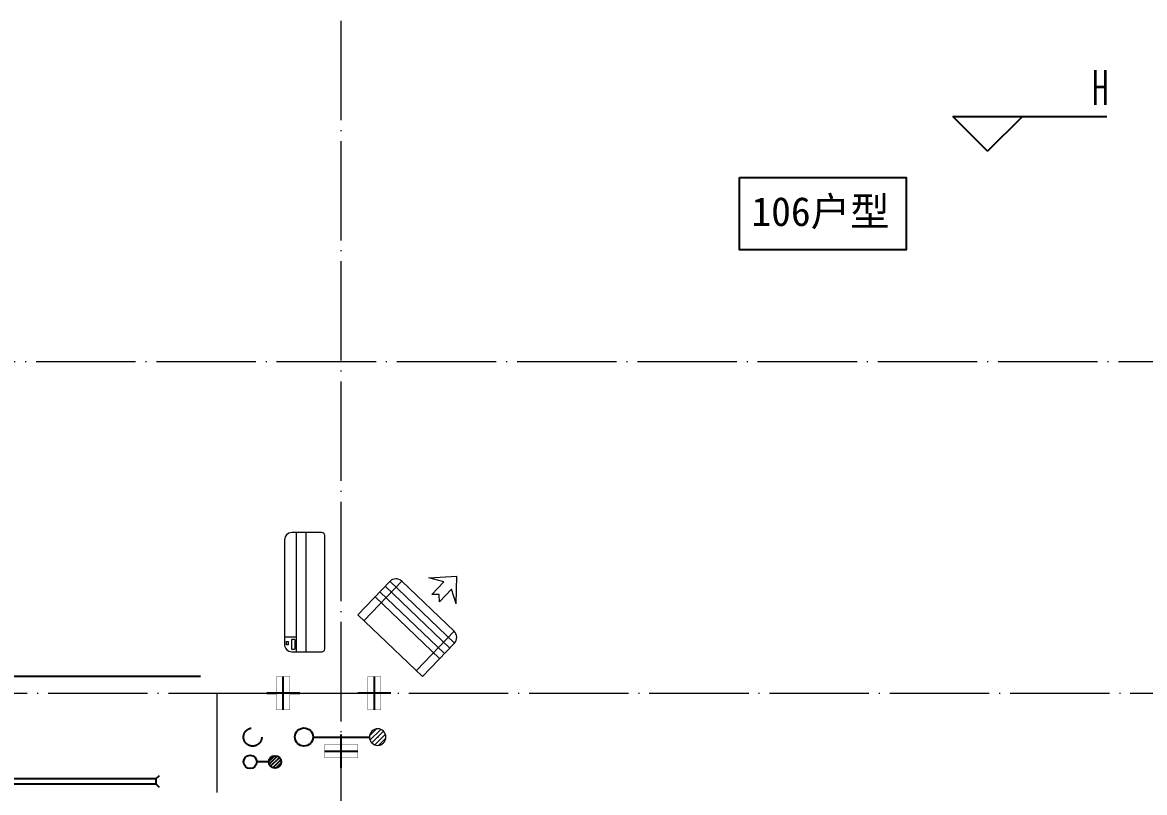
# Model space of a CAD drawing. Extents: x 27938 to 983267, y -209821 to 1628073.
# Drawn here: x 683892 to 690667, y 443232 to 447882 of the extents above; entities that cross this region are included whole.
import ezdxf

# ---------------------------------------------------------------- set-up
doc = ezdxf.new("R2010")
doc.units = 0
doc.header["$LTSCALE"] = 1000
doc.header["$MEASUREMENT"] = 0
doc.linetypes.add('DASH', pattern=[0.35, 0.25, -0.1])
doc.linetypes.add('DOTE', pattern=[2.42, 2, -0.2, 0.02, -0.2])
for name, color, linetype in [('3-栏杆1', 135, 'Continuous'), ('3.5方案汇报，与郭总、侯月琴确定户型_t8$0$2020.03.04 -1安徽标准化洋房户型(UA）_t8_t8$0$看线', 154, 'Continuous'), ('DIM_ELEV', 3, 'Continuous'), ('EQUIP_地漏', 7, 'Continuous'), ('VPIPE-凝结', 150, 'Continuous'), ('VPIPE-废水', 31, 'Continuous'), ('VPIPE-雨水', 4, 'DASH'), ('机电标识类', 1, 'Continuous')]:
    doc.layers.add(name, color=color, linetype=linetype)
for name, color, linetype, lineweight in [('DOTE', 19, 'DOTE', 9), ('LVTRY', 1, 'Continuous', 13), ('平面-空调室内机', 176, 'Continuous', 9), ('平面-空调预留孔', 173, 'Continuous', 15), ('空调', 76, 'Continuous', 13)]:
    doc.layers.add(name, color=color, linetype=linetype, lineweight=lineweight)
doc.styles.add('_TCH_DIM', font='SIMPLEX.shx', dxfattribs={"width": 0.7, "bigfont": 'GBCBIG.shx'})
doc.styles.add('黑体', font='')
doc.styles.get('黑体').set_extended_font_data('SimHei')

# ---------------------------------------------------------------- blocks, each defined once
blk = doc.blocks.new('GFDGDGRDGRDG')
at = {"layer": 'DOTE', "linetype": 'DOTE', "ltscale": 0.3}
for p, q in [((578993.7, 360558.3), (578993.7, 368758.3)), ((626393.7, 366358.3), (573593.7, 366358.3)), ((573593.7, 364358.3), (626393.7, 364358.3)), ((578243.7, 363758.3), (578243.7, 364358.3))]:
    blk.add_line(p, q, dxfattribs=at)
blk = doc.blocks.new('DSFDS')
at = {"layer": '3-栏杆1', "color": 5}
for p, q in [((490702.7, 517230.7), (490682.5, 517248.5)), ((490682.5, 517248.5), (490702.7, 517230.7)), ((490682.5, 517181.5), (490702.7, 517201.4)), ((492462.2, 517230.6), (490702.7, 517230.7)), ((490702.7, 517230.7), (490702.7, 517201.4)), ((490702.7, 517201.4), (492462.2, 517201.3)), ((492462.2, 517230.7), (492482.5, 517248.5)), ((492482.5, 517248.5), (492462.2, 517230.7)), ((492462.2, 517230.7), (492462.2, 517201.4)), ((492462.2, 517201.4), (492482.5, 517181.5)), ((492482.5, 517181.5), (492462.2, 517201.4))]:
    blk.add_line(p, q, dxfattribs=at)
blk = doc.blocks.new('dongkong')
blk.add_wipeout([(-603756, 210771), (-603756, 210570.8), (-603836, 210570.8), (-603836, 210771)])
at = {"layer": '机电标识类', "color": 250, "linetype": 'DASH', "ltscale": 400}
for p, q in [((-603796, 210771), (-603796, 210570.8)), ((-603896, 210670.7), (-603696, 210670.7))]:
    blk.add_line(p, q, dxfattribs=at)
at = {"layer": '空调', "color": 6, "linetype": 'DASH', "const_width": 2}
blk.add_lwpolyline([(-603756, 210771), (-603756, 210570.8), (-603836, 210570.8), (-603836, 210771)], close=True, dxfattribs=at)
blk = doc.blocks.new('$lvtry$00000171')
for p, q in [((-74, 11), (-11, 74)), ((-70, -27), (27, 70)), ((-53, -53), (53, 53)), ((-27, -70), (70, 27)), ((11, -74), (74, -11))]:
    blk.add_line(p, q)
blk.add_circle((0, 0), 75)
blk.add_point((0, 0))
blk = doc.blocks.new('$TwtSys$00000141')
at = {"color": 1}
for p, q in [((-47.1, 3.8), (-5, 45.9)), ((-47.1, 3.8), (-5, 45.9)), ((-43.6, -17.5), (17.5, 43.6)), ((-43.6, -17.5), (17.5, 43.6)), ((-33.2, -33.2), (33.2, 33.2)), ((-33.2, -33.2), (33.2, 33.2)), ((-16.2, -43.5), (43.8, 16.4)), ((-16.2, -43.5), (43.8, 16.4)), ((5.7, -46.1), (46.1, -5.7)), ((5.7, -46.1), (46.1, -5.7))]:
    blk.add_line(p, q, dxfattribs=at)
blk.add_circle((0, 0), 47, dxfattribs=at)
blk.add_circle((0, 0), 47, dxfattribs=at)
blk = doc.blocks.new('A$C001338C2')
for p, q in [((845, 303.6), (55, 303.6)), ((109.1, 214.8), (109.1, 303.6)), ((0, 248.6), (0, 22)), ((900, 22), (900, 248.6)), ((22, 0), (878, 0))]:
    blk.add_line(p, q)
at = {"lineweight": 5}
for p, q in [((900, 214.8), (0, 214.8)), ((900, 143.2), (0, 143.2))]:
    blk.add_line(p, q, dxfattribs=at)
for points in [[(73.1, 275), (56.8, 275, -0.414214), (51.3, 280.5), (51.3, 283.4, -0.414214), (56.8, 288.9), (73.1, 288.9, -0.414214), (78.6, 283.4), (78.6, 280.5, -0.414214)], [(89.2, 226.4), (22.2, 226.4, -0.414214), (16.7, 231.9), (16.7, 243.1, -0.414214), (22.2, 248.6), (89.2, 248.6, -0.414214), (94.7, 243.1), (94.7, 231.9, -0.414214)]]:
    blk.add_lwpolyline(points, format="xyb", close=True)
for centre, radius, start, end in [((55, 248.6), 55, 90, 180), ((845, 248.6), 55, 360, 90), ((22, 22), 22, 180, 270), ((878, 22), 22, 270, 360)]:
    blk.add_arc(centre, radius, start, end)
blk = doc.blocks.new('dasdasf1sa2f31as32f')
for p, q in [((-116, 585.6), (43.3, 640.5)), ((82.7, 476.6), (43.3, 640.5)), ((-22.8, 585.5), (-116, 585.6)), ((-22.8, 585.5), (-73.4, 493.2)), ((32.4, 555.1), (-18.1, 462.9)), ((82.7, 476.6), (32.4, 555.1)), ((-473.5, 259.7), (-339.5, 504)), ((-269.8, 524.3), (-427.7, 236.5)), ((134.6, 245.5), (-338.8, 505.1)), ((-269.8, 524.3), (113.7, 314)), ((-31.3, 504.4), (-73.4, 493.2)), ((-18.1, 462.9), (-31.3, 504.4)), ((92.6, 168.8), (-380.9, 428.5)), ((114.7, 208.4), (-359.1, 468.2)), ((72.3, 131.9), (-401.1, 391.6)), ((113.7, 314), (-44.2, 26.2)), ((0, 0), (-473.5, 259.7)), ((134, 244.4), (0, 0))]:
    blk.add_line(p, q)
for centre, start, end in [((-294.5, 479.4), 61.25933, 151.25933), ((89, 269), 331.25933, 61.25933)]:
    blk.add_arc(centre, 51.3, start, end)

msp = doc.modelspace()

# ---------------------------------------------------------------- linework, layer by layer
at = {"color": 1}
msp.add_lwpolyline([(688221.3, 446945.2), (689227.3, 446945.2), (689227.3, 446509.2), (688221.3, 446509.2)], close=True, dxfattribs=at)
at = {"layer": '3.5方案汇报，与郭总、侯月琴确定户型_t8$0$2020.03.04 -1安徽标准化洋房户型(UA）_t8_t8$0$看线', "ltscale": 10}
msp.add_lwpolyline([(684966.6, 443932.1), (682516.6, 443932.1)], dxfattribs=at)
at = {"layer": 'DIM_ELEV'}
for p, q in [((689718.9, 447104.9), (689508.9, 447314.9)), ((689508.9, 447314.9), (690439.8, 447314.9)), ((689718.9, 447104.9), (689928.9, 447314.9))]:
    msp.add_line(p, q, dxfattribs=at)
at = {"layer": 'VPIPE-凝结'}
msp.add_lwpolyline([(685379, 443417.1), (685306.6, 443417.1)], dxfattribs=at)
msp.add_circle((685266.6, 443417.1), 40, dxfattribs=at)
at = {"layer": 'VPIPE-废水'}
msp.add_circle((685591.6, 443567.1), 55, dxfattribs=at)
at = {"layer": 'VPIPE-雨水'}
msp.add_circle((685281.6, 443567.1), 55, dxfattribs=at)

# ---------------------------------------------------------------- block references
at = {"layer": '3-栏杆1', "color": 5}
msp.add_blockref('DSFDS', (192234.1, -73916.4), dxfattribs=at)
at = {"layer": '3.5方案汇报，与郭总、侯月琴确定户型_t8$0$2020.03.04 -1安徽标准化洋房户型(UA）_t8_t8$0$看线', "ltscale": 10}
msp.add_blockref('GFDGDGRDGRDG', (106822.9, 79473.8), dxfattribs=at)
at = {"layer": 'EQUIP_地漏', "xscale": -0.8, "yscale": -0.8, "zscale": 0.8, "rotation": 180}
msp.add_blockref('$TwtSys$00000141', (685416.6, 443417.1), dxfattribs=at)
at = {"layer": 'LVTRY', "xscale": -0.6666666667107825, "yscale": 0.6666666667107825, "rotation": 90.00000000602213}
msp.add_blockref('$lvtry$00000171', (686036.6, 443567.1), dxfattribs=at)
at = {"layer": '平面-空调预留孔', "xscale": 0.800000000046565, "yscale": 0.800000000046565, "zscale": 0.800000000046565, "rotation": 90.00000023343017}
msp.add_blockref('A$C001338C2', (685716.5, 444082.1), dxfattribs=at)

# ---------------------------------------------------------------- texts
at = {"color": 1, "style": '黑体'}
msp.add_text('106户型', height=175, dxfattribs=at).set_placement((688293.3, 446653))
at = {"layer": 'DIM_ELEV', "color": 7, "style": '_TCH_DIM', "width": 0.494118}
msp.add_text('H', height=208.2, dxfattribs=at).set_placement((690350.2, 447384.9))

# ---------------------------------------------------------------- next in the draw order: block references
at = {"layer": '平面-空调室内机', "ltscale": 0.3, "xscale": -1, "rotation": 180}
msp.add_blockref('dongkong', (1289262.5, 654502.9), dxfattribs=at)
at = {"layer": '平面-空调室内机', "ltscale": 0.3}
for p, rotation in [((82220.5, 654502.9), 180), ((896487.3, 1047278.1), 89.99999999999999)]:
    msp.add_blockref('dongkong', p, dxfattribs=dict(at, rotation=rotation))

# ---------------------------------------------------------------- next in the draw order: linework, layer by layer
at = {"layer": 'VPIPE-凝结', "ltscale": 0.1}
msp.add_line((685646.6, 443567.1), (685986.6, 443567.1), dxfattribs=at)

# ---------------------------------------------------------------- next in the draw order: block references
at = {"layer": '平面-空调室内机', "ltscale": 0.3, "rotation": 180}
msp.add_blockref('dongkong', (81670.4, 654502.9), dxfattribs=at)
at = {"layer": '平面-空调预留孔', "rotation": 344.9999999966897}
msp.add_blockref('dasdasf1sa2f31as32f', (686306.7, 443932.1), dxfattribs=at)

doc.saveas('drawing.dxf')
